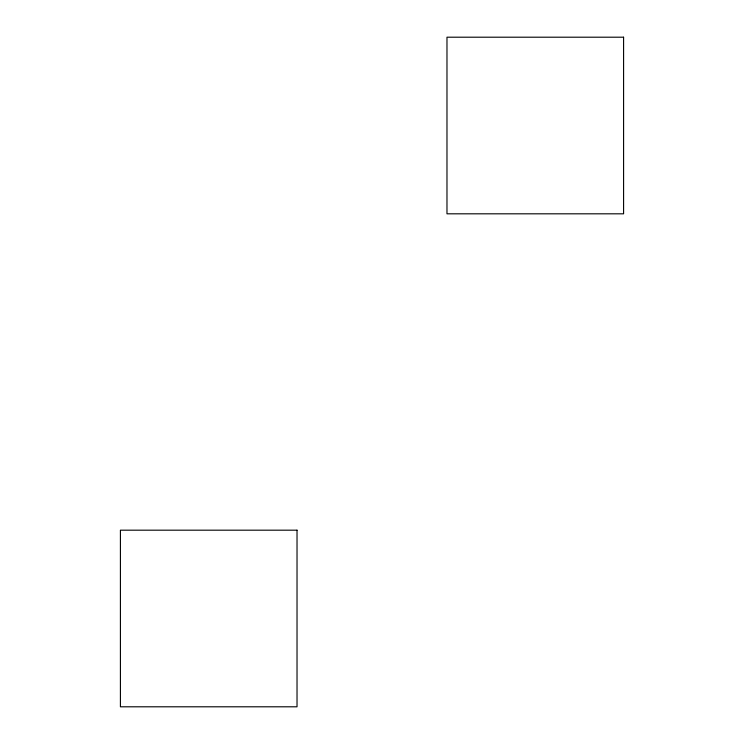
<?xml version="1.0" encoding="UTF-8"?>
<svg xmlns="http://www.w3.org/2000/svg" width="744" height="744" viewBox="0 0 744 744"><rect width="100%" height="100%" fill="white"/><g stroke="black" fill="none" stroke-linecap="round" stroke-linejoin="round"><path stroke-width="1.12" d="M623.584 37.2L446.977 37.2L446.977 213.816L623.584 213.816L623.584 37.2M297.023 530.184L120.416 530.184L120.416 706.8L297.023 706.8L297.023 530.184"/></g></svg>
